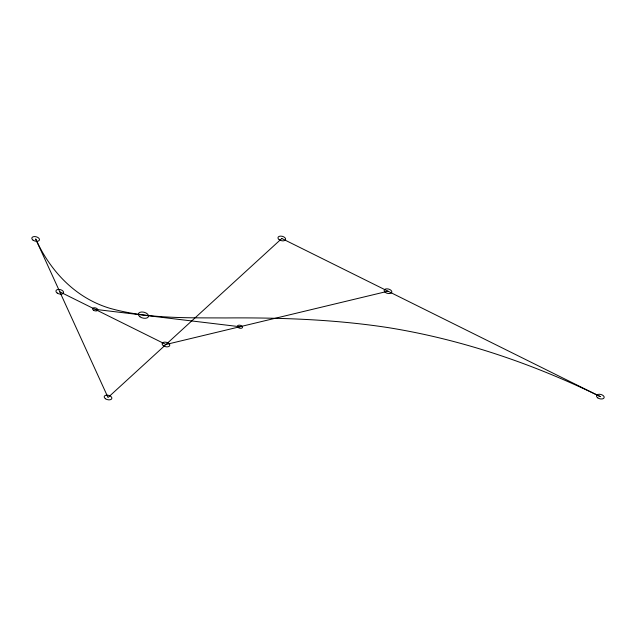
<?xml version="1.0" encoding="UTF-8"?>
<svg xmlns="http://www.w3.org/2000/svg" width="636" height="636" viewBox="0 0 636 636"><rect width="100%" height="100%" fill="white"/><g stroke="black" fill="none" stroke-linecap="round" stroke-linejoin="round"><path stroke-width="0.95" d="M387.992 291.209L165.956 344.497L59.776 291.789M95.169 309.358L239.971 326.737M281.812 238.5L108.033 397.5L35.648 238.937C50.268 271.047 75.215 297.807 109.623 308.229C147.337 318.898 186.881 317.738 225.693 317.944C279.904 317.515 334.25 319.367 387.912 327.572C461.823 339.409 533.175 363.856 600.352 396.625L281.812 238.5M597.76 397.874A3.935 2.234 14.6 0 0 604.113 397.762A3.935 2.234 14.6 0 0 599.176 394.248A3.935 2.234 14.6 0 0 597.76 397.874M385.4 292.449A3.935 2.234 14.6 0 0 391.752 292.337A3.935 2.234 14.6 0 0 386.815 288.831A3.935 2.234 14.6 0 0 385.4 292.449M279.22 239.74A3.935 2.234 14.6 0 0 285.572 239.629A3.935 2.234 14.6 0 0 280.635 236.115A3.935 2.234 14.6 0 0 279.22 239.74M163.373 345.745A3.935 2.234 14.6 0 0 169.717 345.634A3.935 2.234 14.6 0 0 164.788 342.12A3.935 2.234 14.6 0 0 163.373 345.745M105.449 398.748A3.935 2.234 14.6 0 0 111.793 398.637A3.935 2.234 14.6 0 0 106.856 395.123A3.935 2.234 14.6 0 0 105.449 398.748M57.192 293.037A3.935 2.234 14.6 0 0 63.536 292.926A3.935 2.234 14.6 0 0 58.607 289.412A3.935 2.234 14.6 0 0 57.192 293.037M33.064 240.177A3.935 2.234 14.6 0 0 39.408 240.066A3.935 2.234 14.6 0 0 34.479 236.56A3.935 2.234 14.6 0 0 33.064 240.177M238.246 327.564A2.623 1.487 14.6 0 0 242.475 327.492A2.623 1.487 14.6 0 0 239.184 325.155A2.623 1.487 14.6 0 0 238.246 327.564M93.444 310.193A2.623 1.487 14.6 0 0 97.682 310.114A2.623 1.487 14.6 0 0 94.39 307.776A2.623 1.487 14.6 0 0 93.444 310.193M139.984 316.808A5.247 2.981 14.6 0 0 148.45 316.664A5.247 2.981 14.6 0 0 141.876 311.982A5.247 2.981 14.6 0 0 139.984 316.808"/></g></svg>
